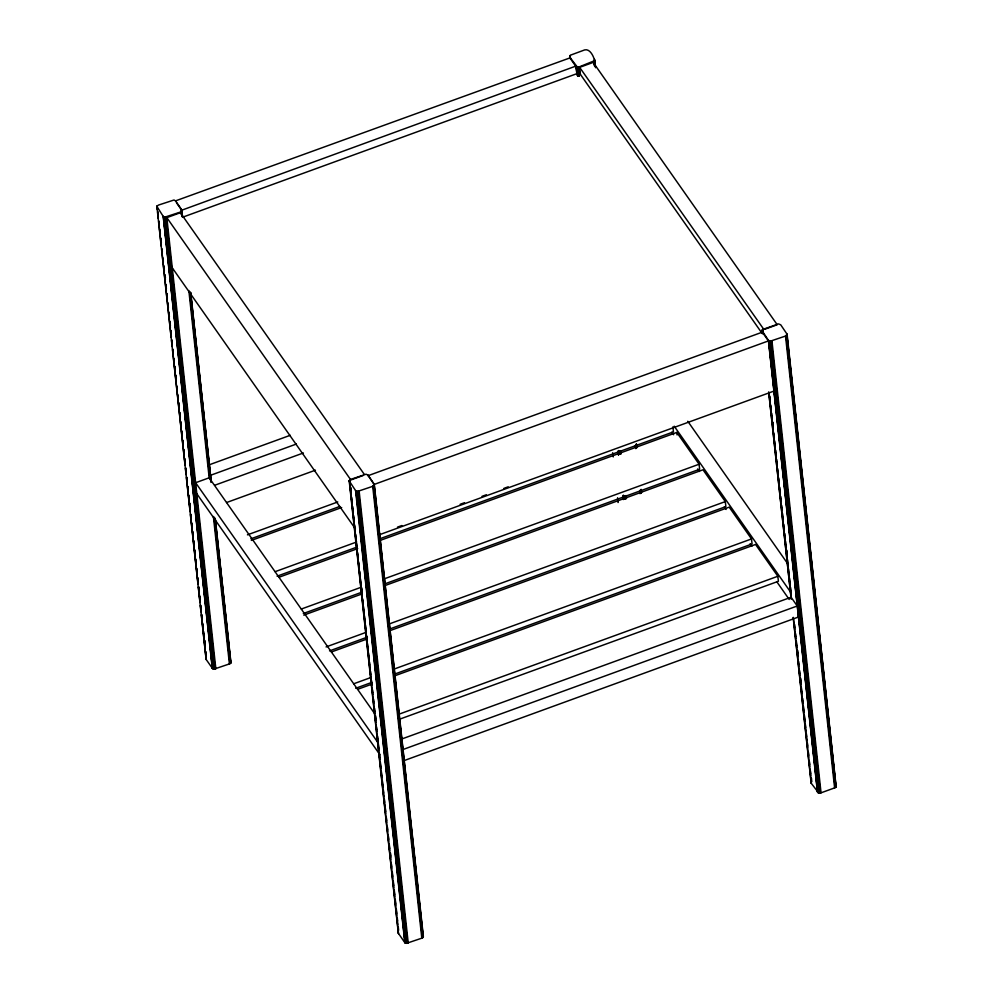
<?xml version="1.0" encoding="UTF-8"?>
<svg xmlns="http://www.w3.org/2000/svg" width="993" height="993" viewBox="0 0 993 993"><rect width="100%" height="100%" fill="white"/><g stroke="black" fill="none" stroke-linecap="round" stroke-linejoin="round"><path stroke-width="1.49" d="M349.213 480.922L355.581 490.579L357.43 491.485L372.71 486.334L374.262 484.299L367.931 475.113L366.082 474.195L350.79 479.346L349.213 480.922L398.33 933.234L404.66 942.419L406.509 943.338L421.802 938.174L423.217 937.082L423.142 935.691M762.016 330.632L768.383 340.289L770.233 341.207L785.513 336.056L787.101 334.244L780.734 324.823L778.537 323.892L762.996 329.353L762.016 330.632L762.351 333.722M156.882 206.445L163.187 216.337L164.689 217.206L180.316 212.092L181.868 210.057L175.538 200.871L174.023 200.003L158.396 205.104L156.882 206.445L206.134 659.439L212.266 668.177L214.116 669.096L229.408 663.932L230.823 662.84L230.748 661.45M811.492 778.289L811.331 783.39L818.654 792.91L821.05 792.824L834.604 787.896L836.019 786.791L835.957 785.401M594.534 60.71C593.926 56.899 590.14 48.533 584.753 49.886L570.603 55.111L569.858 57.309L577.181 66.829L579.564 66.742L594.534 60.71L594.894 65.563M761.581 332.655L580.396 74.388L577.938 75.282L576.821 73.693L576.052 66.668L569.92 57.917L175.538 200.871M181.222 210.404L575.99 66.047M364.344 474.418L180.378 212.713L166.824 217.641L350.864 479.967L363.053 475.523M765.02 329.179L777.221 324.736L593.193 62.422L579.639 67.363L763.592 329.068M576.821 73.693L182.501 217.256L181.731 210.218L176.481 202.733M208.766 464.972L290.241 435.306M210.528 475.299L296.373 444.045M374.634 713.619L209.175 477.794L195.621 482.722L377.874 742.503M214.637 485.292L303.399 452.969M226.578 502.532L315.464 470.173M367.993 475.721L762.314 332.159L768.445 340.909L374.125 484.46L367.931 475.113M247.431 534.855L337.769 501.961M250.894 538.814L339.767 506.455M251.328 540.415L341.679 507.535M275.098 571.683L356.698 541.979M397.498 527.122L401.867 525.533M460.156 504.307L464.525 502.719M482.002 496.351L486.384 494.762M503.861 488.395L508.23 486.806M379.587 534.668L773.907 391.105M277.097 576.176L357.244 546.994M379.103 539.038L673.44 431.881L672.894 426.866M278.996 577.256L357.691 548.608M379.537 540.651L676.792 432.427L699.097 464.227L699.643 469.242L384.912 583.834M301.313 609.044L361.055 587.297M384.365 578.807L699.097 464.227M303.312 613.537L361.589 592.312M303.759 615.139L362.035 593.926M385.358 585.436L703.007 469.788L725.312 501.589L725.858 506.604L389.256 629.152M326.064 646.94L365.399 632.615M388.722 624.125L725.312 501.589M329.515 650.899L367.41 637.109M331.426 651.967L366.392 639.244M389.703 630.754L729.21 507.15L751.515 538.938L752.061 543.965L395.077 673.937M353.731 683.767L371.208 677.4M393.067 669.443L751.515 538.938M355.73 688.261L371.754 682.427M357.629 689.328L372.214 684.028M394.072 676.059L755.549 544.462L777.854 576.263L778.4 581.277L399.434 719.255M398.888 714.228L777.854 576.263M401.16 739.214L791.111 597.24L797.242 605.991L402.922 749.541M404.126 760.588L798.446 617.025M687.777 421.28L788.231 564.471M674.222 426.208L790.676 592.225M671.864 432.191L673.639 434.723M697.645 468.932L699.42 471.476M724.319 506.951L726.094 509.483M750.1 543.705L751.875 546.237M776.774 581.724L789.212 599.462M172.286 267.849L355.42 528.897M196.825 493.769L379.971 754.817M206.134 659.439L201.38 614.866M398.33 933.234L398.106 927.437M787.064 334.008L836.118 786.555M786.928 334.951L836.019 786.791M786.791 335.175L835.87 787.015M786.605 335.386L835.684 787.226M786.369 335.584L835.461 787.424M786.121 335.758L835.2 787.61M785.513 336.056L834.604 787.896M771.958 340.984L821.05 792.824M771.288 341.158L820.367 793.01M770.928 341.207L820.019 793.047M770.58 341.22L819.659 793.059M770.233 341.207L819.312 793.047M769.898 341.158L818.977 792.997M769.575 341.071L818.654 792.91M769.265 340.971L818.356 792.811M768.992 340.835L818.083 792.675M768.756 340.673L817.835 792.513M768.545 340.487L817.636 792.327M768.383 340.289L817.462 792.129M762.736 329.527L763.071 332.605M772.79 422.05L773.125 425.141M786.692 550.048L787.027 553.138M797.59 650.291L797.925 653.369M800.594 678.045L800.929 681.124M762.512 329.726L762.847 332.804M769.712 396.033L770.047 399.124M770.717 405.293L771.052 408.371M771.561 413.001L772.058 417.619M772.566 422.248L773.063 426.878M773.733 433.047L774.068 436.126M774.577 440.755L775.074 445.385M775.583 450.003L776.079 454.633M776.588 459.262L777.085 463.892M777.593 468.51L778.09 473.14M778.599 477.77L778.934 480.848M779.604 487.017L779.939 490.108M780.61 496.277L780.945 499.355M781.615 505.524L781.95 508.615M782.447 513.232L782.956 517.862M783.626 524.031L783.961 527.109M784.631 533.278L784.966 536.369M785.463 540.999L785.972 545.616M786.468 550.246L786.977 554.876M787.474 559.493L787.983 564.123M788.479 568.753L788.988 573.383M789.485 578L789.994 582.63M790.49 587.26L790.999 591.878M794.512 624.262L794.847 627.353M795.517 633.522L795.852 636.6M796.349 641.23L796.858 645.86M797.354 650.489L797.863 655.107M798.533 661.276L798.869 664.367M799.539 670.536L799.874 673.614M800.37 678.244L800.879 682.874M801.376 687.491L801.885 692.121M802.555 698.29L802.89 701.368M803.387 705.998L803.896 710.628M804.392 715.258L804.901 719.875M805.397 724.505L805.733 727.596M806.403 733.753L806.738 736.843M807.408 743.012L807.743 746.091M808.414 752.26L808.749 755.35M809.419 761.519L809.754 764.598M810.425 770.767L810.76 773.857M811.269 778.475L811.604 781.565M762.326 329.937L762.661 333.015M769.525 396.244L770.034 400.874M770.369 403.952L771.04 410.121M771.375 413.212L772.045 419.381M772.38 422.459L773.05 428.628M773.386 431.719L774.056 437.888M774.391 440.966L775.061 447.135M775.396 450.226L776.067 456.395M776.402 459.474L777.072 465.643M777.407 468.733L778.078 474.89M778.413 477.981L779.083 484.15M779.418 487.228L780.088 493.397M780.424 496.488L780.92 501.117M781.255 504.196L781.925 510.365M782.261 513.443L782.931 519.612M783.44 524.242L783.936 528.872M784.445 533.502L784.942 538.119M785.277 541.21L785.947 547.379M786.282 550.457L786.952 556.626M787.288 559.717L787.958 565.886M788.293 568.964L788.963 575.133M789.298 578.211L789.969 584.38M790.304 587.471L790.974 593.64M794.326 624.485L794.822 629.103M795.331 633.733L795.827 638.362M796.163 641.441L796.833 647.61M797.168 650.7L797.838 656.87M798.347 661.487L798.844 666.117M799.179 669.208L799.849 675.377M800.184 678.455L800.855 684.624M801.19 687.702L801.86 693.871M802.195 696.962L802.865 703.131M803.2 706.209L803.871 712.378M804.206 715.469L804.876 721.638M805.211 724.716L805.882 730.885M806.217 733.976L806.887 740.145M807.222 743.223L807.731 747.853M808.228 752.483L808.736 757.1M809.233 761.73L809.742 766.36M810.077 769.438L810.747 775.607M811.082 778.698L811.418 781.776M762.177 330.16L762.413 333.474M768.781 392.086L791.222 598.729M793.308 617.497L811.331 783.39M768.719 392.322L791.173 598.965M793.184 617.472L811.132 782.943M676.792 432.427L677.065 434.934M594.67 59.766L595.552 67.71M636.389 443.747L636.749 447.309M594.472 59.319L595.316 66.643M636.352 444.467L636.687 447.93M641.205 489.574L641.54 492.652M636.252 444.703L636.439 448.004M641.106 489.412L641.304 492.727M594.199 61.144L594.708 65.774M640.783 489.859L641.118 492.938M593.975 61.343L594.484 65.972M635.694 445.336L636.029 448.414M640.547 490.058L640.882 493.136M593.727 61.529L594.062 64.607M635.433 445.509L635.768 448.6M640.299 490.232L640.634 493.31M639.703 490.604L640.038 493.682M579.564 66.742L580.396 74.388M626.149 495.544L626.484 498.623M578.894 66.928L579.726 74.636M620.6 450.909L620.935 454M625.466 495.631L625.801 498.709M578.534 66.965L579.378 74.674M620.253 450.959L620.588 454.037M625.106 495.681L625.441 498.759M578.187 66.978L579.192 76.238M619.905 450.971L620.24 454.049M624.758 495.693L625.094 498.771M577.839 66.965L578.845 76.213M619.545 450.946L619.88 454.037M624.411 495.668L624.746 498.759M577.492 66.916L578.497 76.163M619.21 450.896L619.545 453.987M624.076 495.619L624.411 498.709M577.181 66.829L578.187 76.089M618.887 450.822L619.222 453.9M623.753 495.544L624.088 498.623M576.871 66.73L577.876 75.977M618.589 450.71L618.924 453.801M623.443 495.433L623.778 498.523M576.598 66.593L577.603 75.84M618.316 450.574L618.651 453.664M623.17 495.296L623.505 498.387M576.362 66.432L577.367 75.679M618.242 451.964L618.577 455.042M617.894 451.84L618.378 454.931M622.735 496.388L623.232 499.603M570.119 55.484L570.454 58.562M569.932 55.695L570.267 58.786M612.929 453.851L613.264 456.929M617.77 498.399L618.205 501.589M612.681 452.721L613.041 456.271M617.559 497.915L618.068 502.532M374.262 484.299L423.378 936.61M374.063 483.852L423.217 937.082M373.976 485.465L423.068 937.305M373.79 485.676L422.881 937.516M373.567 485.875L422.658 937.715M373.318 486.049L422.397 937.889M372.71 486.334L421.802 938.174M359.156 491.274L408.247 943.114M358.485 491.448L407.564 943.288M358.125 491.498L407.217 943.338M357.778 491.51L406.857 943.35M357.43 491.485L406.509 943.338M357.083 491.448L406.174 943.288M356.76 491.361L405.852 943.201M356.462 491.262L405.554 943.102M356.189 491.125L405.281 942.965M355.953 490.964L405.032 942.804M355.581 490.579L404.834 942.618M350.777 487.526L351.112 490.604M361.663 587.757L361.998 590.847M375.565 715.754L375.9 718.845M390.472 853.012L390.808 856.09M349.71 480.016L350.045 483.094M350.541 487.724L351.05 492.354M351.547 496.972L352.056 501.602M352.552 506.231L353.061 510.849M353.558 515.479L354.067 520.109M354.563 524.738L355.072 529.356M355.568 533.986L355.904 537.064M356.574 543.233L356.909 546.324M357.579 552.493L357.914 555.571M358.585 561.74L358.92 564.831M359.59 571L359.925 574.078M360.434 578.708L360.931 583.338M361.44 587.955L361.936 592.585M362.606 598.754L362.941 601.845M363.45 606.462L363.947 611.092M364.456 615.722L364.952 620.34M365.461 624.969L365.958 629.599M366.628 635.768L366.963 638.847M367.472 643.476L367.969 648.106M368.477 652.724L368.974 657.354M369.483 661.983L369.818 665.062M370.488 671.231L370.823 674.321M371.494 680.49L371.829 683.569M372.499 689.738L372.834 692.829M373.505 698.998L373.84 702.076M374.51 708.245L374.845 711.336M375.342 715.953L375.838 720.583M376.508 726.752L376.844 729.83M377.514 735.999L377.849 739.09M378.358 743.72L378.854 748.337M379.363 752.967L379.86 757.597M380.369 762.214L380.865 766.844M381.374 771.474L381.871 776.104M382.379 780.721L382.876 785.351M383.385 789.981L383.72 793.059M384.39 799.228L384.725 802.319M385.396 808.488L385.731 811.566M386.401 817.735L386.736 820.814M387.407 826.983L387.742 830.074M388.412 836.243L388.747 839.321M389.244 843.951L389.752 848.581M390.249 853.21L390.758 857.828M391.428 863.997L391.763 867.088M392.26 871.705L392.769 876.335M393.265 880.965L393.774 885.595M394.271 890.212L394.78 894.842M395.276 899.472L395.785 904.089M396.281 908.719L396.79 913.349M397.287 917.979L397.622 921.057M398.292 927.226L398.627 930.304M349.524 480.227L350.02 484.857M350.355 487.935L351.026 494.104M351.361 497.183L352.031 503.352M352.366 506.442L353.036 512.611M353.371 515.69L354.042 521.859M354.377 524.949L355.047 531.118M355.382 534.197L357.058 549.625M357.393 552.704L357.902 557.334M358.399 561.951L358.907 566.581M359.404 571.211L359.913 575.841M360.248 578.919L360.918 585.088M361.253 588.179L361.924 594.348M362.42 598.965L362.929 603.595M363.264 606.673L363.934 612.842M364.27 615.933L364.94 622.102M365.275 625.18L365.945 631.349M366.28 634.44L366.951 640.609M367.286 643.687L367.956 649.856M368.291 652.947L368.962 659.116M369.297 662.194L369.967 668.363M370.302 671.442L370.972 677.611M371.308 680.701L371.804 685.331M372.301 689.949L372.809 694.579M373.306 699.209L373.815 703.826M374.15 706.917L374.82 713.086M375.155 716.164L375.826 722.333M376.322 726.963L376.831 731.593M377.166 734.671L377.836 740.84M378.172 743.931L378.842 750.1M379.177 753.178L379.847 759.347M380.182 762.438L380.853 768.607M381.188 771.685L381.858 777.854M382.193 780.932L382.864 787.101M383.199 790.192L383.869 796.361M384.204 799.439L385.706 813.317M386.215 817.947L386.711 822.576M387.22 827.206L387.717 831.824M388.052 834.914L388.722 841.083M389.057 844.162L389.728 850.331M390.063 853.421L390.733 859.59M391.068 862.669L391.739 868.838M392.074 871.928L392.744 878.097M393.079 881.176L393.749 887.345M394.084 890.423L394.755 896.592M395.09 899.683L395.76 905.852M396.095 908.93L396.766 915.099M397.101 918.19L397.771 924.359M349.375 480.451L398.528 933.681M181.669 209.61L182.501 216.933M190.718 292.501L211.286 482.201M215.344 519.19L230.922 662.604M190.619 292.724L211.224 482.412M215.245 519.426L230.823 662.84M181.582 211.224L182.091 215.853M190.47 292.96L210.901 481.096M214.922 518.11L230.674 663.063M181.396 211.435L181.905 216.064M190.284 293.171L210.715 481.307M214.736 518.321L230.488 663.274M181.173 211.633L181.508 214.711M189.886 291.818L210.156 478.415M214.513 518.52L230.264 663.473M189.626 292.004L209.895 478.601M214.091 517.154L230.004 663.647M188.844 290.539L209.175 477.794M213.383 516.484L229.408 663.932M166.762 217.033L215.853 668.872M166.092 217.206L215.171 669.046M165.732 217.256L214.823 669.096M165.384 217.268L214.463 669.108M165.037 217.256L214.116 669.096M164.689 217.206L213.78 669.046M164.366 217.119L213.458 668.959M164.068 217.02L213.16 668.86M163.795 216.884L212.887 668.723M163.56 216.722L212.639 668.562M163.349 216.536L212.44 668.376M163.187 216.337L212.266 668.177M165.074 274.974L165.409 278.052M175.972 375.205L176.307 378.296M178.988 402.959L179.323 406.05M189.874 503.203L190.209 506.281M204.781 640.448L205.117 643.538M157.986 211.943L158.321 215.022M158.992 221.191L159.327 224.281M159.997 230.45L160.332 233.529M160.829 238.159L161.338 242.776M162.008 248.945L162.343 252.036M163.013 258.205L163.349 261.283M163.845 265.913L164.354 270.543M164.85 275.16L165.359 279.79M165.856 284.42L166.365 289.05M166.861 293.667L167.37 298.297M167.867 302.927L168.376 307.545M168.872 312.174L169.381 316.804M169.877 321.434L170.386 326.052M170.883 330.681L171.218 333.772M171.888 339.929L172.223 343.019M172.894 349.188L173.229 352.267M173.899 358.436L174.234 361.526M174.743 366.156L175.24 370.774M175.749 375.404L176.245 380.034M176.915 386.203L177.251 389.281M177.921 395.45L178.256 398.541M178.765 403.158L179.261 407.788M179.77 412.418L180.267 417.035M180.763 421.665L181.272 426.295M181.769 430.925L182.278 435.542M182.774 440.172L183.283 444.802M183.779 449.419L184.115 452.51M184.785 458.679L185.12 461.757M185.79 467.926L186.125 471.017M186.796 477.186L187.131 480.264M187.801 486.433L188.136 489.524M188.807 495.693L189.142 498.771M189.651 503.401L190.147 508.031M190.817 514.2L191.153 517.279M191.823 523.448L192.158 526.526M192.667 531.156L193.163 535.786M193.672 540.415L194.169 545.033M194.678 549.663L195.174 554.293M195.683 558.91L196.18 563.54M196.688 568.17L197.185 572.8M197.694 577.417L198.029 580.508M198.699 586.677L199.034 589.755M199.705 595.924L200.04 599.015M200.71 605.184L201.045 608.262M201.716 614.431L202.051 617.522M202.721 623.678L203.056 626.769M203.553 631.399L204.061 636.016M204.558 640.646L205.067 645.276M205.725 651.445L206.06 654.524M157.13 205.985L157.465 209.064M157.8 212.154L158.297 216.784M158.806 221.402L159.302 226.032M159.637 229.11L160.307 235.279M160.643 238.37L161.313 244.539M161.822 249.169L162.318 253.786M162.827 258.416L163.324 263.046M163.659 266.124L164.329 272.293M164.664 275.384L165.334 281.553M165.67 284.631L166.34 290.8M166.675 293.878L167.345 300.047M167.68 303.138L168.351 309.307M168.686 312.385L169.356 318.554M169.691 321.645L170.362 327.814M170.697 330.892L171.367 337.061M171.702 340.152L172.211 344.77M172.708 349.399L173.216 354.029M173.713 358.659L174.222 363.277M174.557 366.367L175.227 372.536M175.562 375.615L176.233 381.784M176.729 386.414L177.226 391.043M177.561 394.122L178.231 400.291M178.566 403.369L179.237 409.538M179.572 412.629L180.242 418.798M180.577 421.876L181.247 428.045M181.582 431.136L182.253 437.305M182.588 440.383L183.258 446.552M183.593 449.643L184.264 455.812M184.599 458.89L185.269 465.059M185.604 468.15L186.113 472.767M186.61 477.397L187.118 482.027M187.615 486.644L188.124 491.274M188.459 494.365L189.129 500.534M189.464 503.612L190.135 509.781M190.631 514.411L191.14 519.029M191.475 522.119L192.145 528.288M192.481 531.367L193.151 537.536M193.486 540.626L194.156 546.795M194.491 549.874L195.162 556.043M195.497 559.133L196.167 565.302M196.502 568.381L197.173 574.55M197.508 577.628L198.178 583.797M198.513 586.888L200.015 600.765M200.524 605.395L201.02 610.025M201.529 614.642L202.026 619.272M202.361 622.35L203.031 628.519M203.366 631.61L204.037 637.779M204.372 640.857L205.042 647.026M205.539 651.656L206.047 656.286M156.981 206.209L157.316 209.287M157.651 212.378L158.321 218.547M158.657 221.625L161.338 246.301M161.673 249.392L171.218 337.285M171.553 340.376L172.223 346.545M172.559 349.623L185.132 465.283M185.468 468.373L186.138 474.542M186.473 477.621L190.147 511.544M190.482 514.635L198.029 584.033M198.364 587.111L200.04 602.528M200.375 605.618L201.045 611.787M576.151 66.246L576.97 73.892"/></g></svg>
